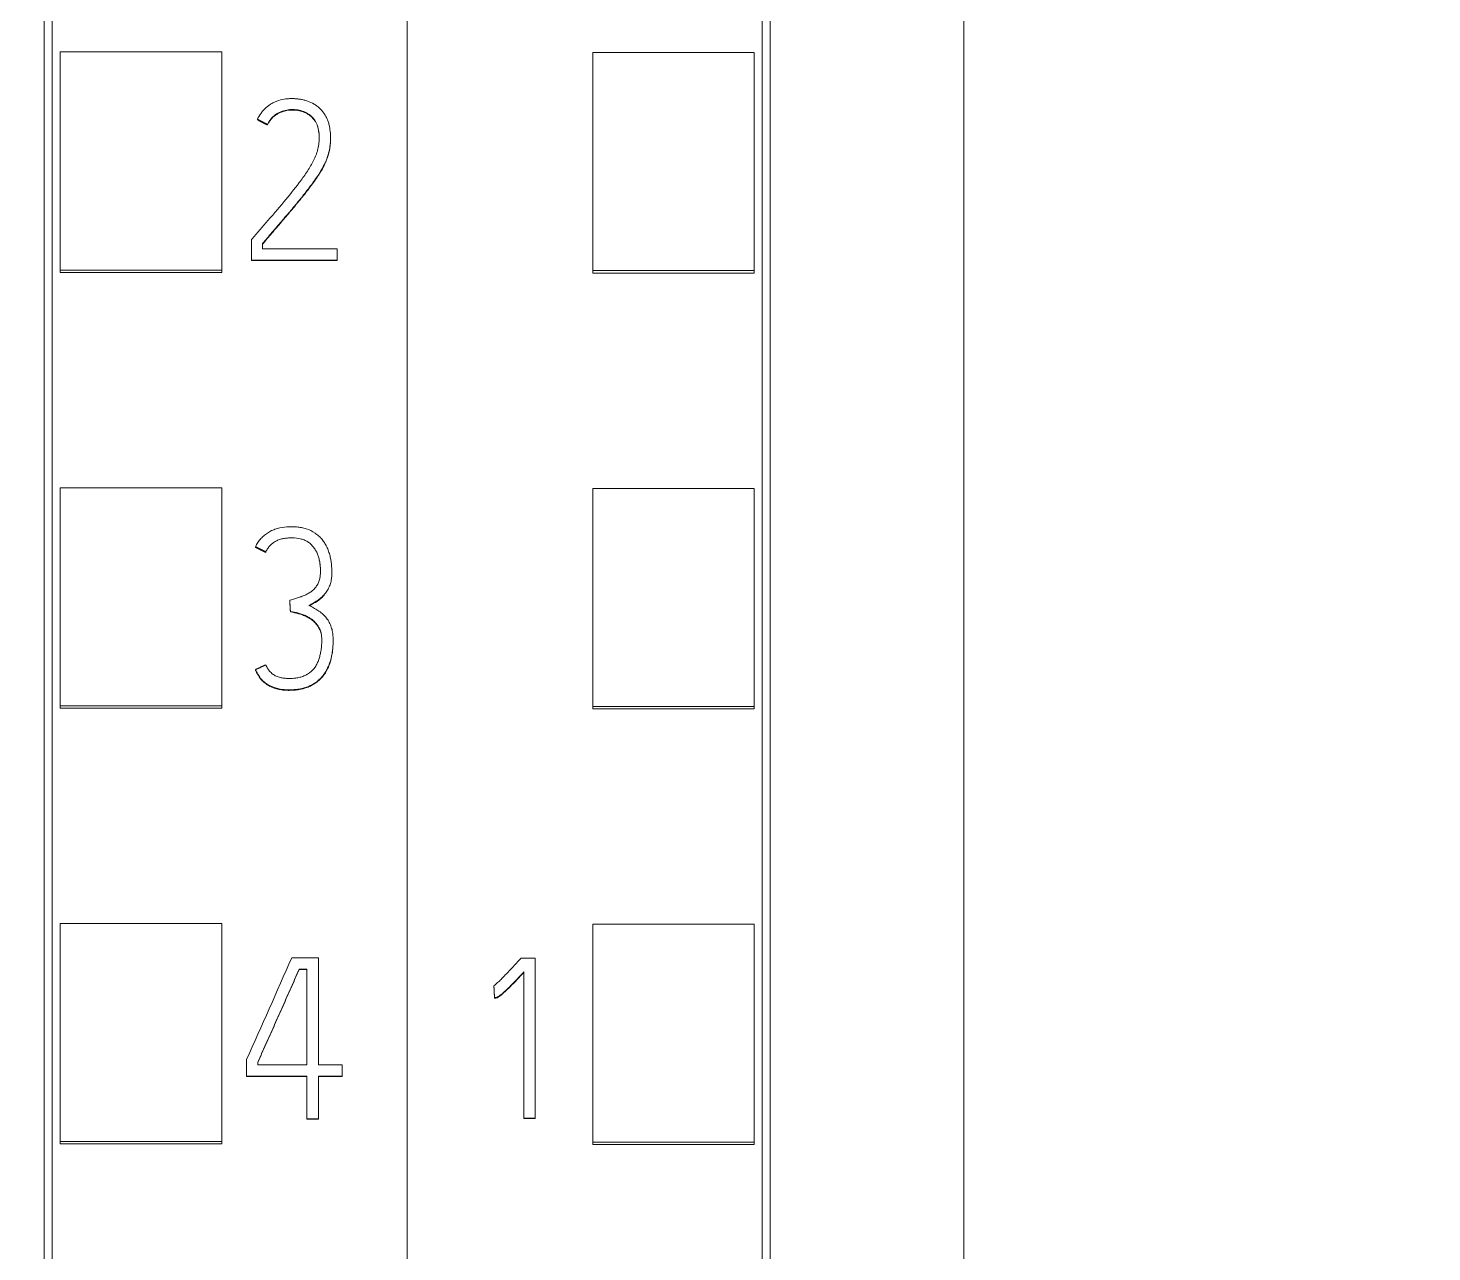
# Model space of a CAD drawing. Header units: millimetres. Extents: x 1359 to 3577, y 1336 to 3557.
# Drawn here: x 2901.07 to 2918.47, y 3288.49 to 3303.66 of the extents above; entities that cross this region are included whole.
import ezdxf

# ---------------------------------------------------------------- set-up
doc = ezdxf.new("R2010")
doc.units = ezdxf.units.MM
doc.set_wipeout_variables(frame=1)
doc.layers.add('000-PI-Oprema', color=30, linetype='Continuous', lineweight=5)

msp = doc.modelspace()

# ---------------------------------------------------------------- wipeouts: each hides what was drawn before it
msp.add_wipeout([(2905.871, 3330.076), (2940.571, 3330.076), (2940.571, 3183.076), (2905.771, 3183.088)])

# ---------------------------------------------------------------- next in the draw order: linework, layer by layer
at = {"layer": '000-PI-Oprema', "color": 0, "linetype": 'ByBlock', "lineweight": 0}
for p, q in [((2905.771, 3317.757), (2905.771, 3204.339)), ((2910.171, 3315.476), (2910.171, 3206.661)), ((2908.071, 3300.656), (2908.071, 3303.359)), ((2910.071, 3303.359), (2908.071, 3303.359)), ((2910.071, 3300.656), (2910.071, 3303.359)), ((2910.071, 3300.656), (2908.071, 3300.656)), ((2908.071, 3300.625), (2908.071, 3300.656)), ((2910.071, 3300.625), (2908.071, 3300.625)), ((2910.071, 3300.625), (2910.071, 3300.656)), ((2908.071, 3295.254), (2908.071, 3297.957)), ((2910.071, 3297.957), (2908.071, 3297.957)), ((2910.071, 3295.254), (2910.071, 3297.957)), ((2908.071, 3295.225), (2908.071, 3295.254)), ((2910.071, 3295.254), (2908.071, 3295.254)), ((2910.071, 3295.225), (2908.071, 3295.225)), ((2910.071, 3295.225), (2910.071, 3295.254)), ((2908.071, 3289.853), (2908.071, 3292.556)), ((2910.071, 3292.556), (2908.071, 3292.556)), ((2910.071, 3289.853), (2910.071, 3292.556)), ((2907.355, 3292.135), (2907.181, 3292.135)), ((2907.355, 3290.151), (2907.355, 3292.135)), ((2907.217, 3291.964), (2907.217, 3290.151)), ((2906.845, 3291.791), (2906.845, 3291.785)), ((2906.853, 3291.644), (2906.853, 3291.637)), ((2907.217, 3290.151), (2907.355, 3290.151)), ((2907.217, 3290.151), (2907.217, 3290.145)), ((2907.355, 3290.145), (2907.217, 3290.145)), ((2907.355, 3290.151), (2907.355, 3290.145)), ((2908.071, 3289.825), (2908.071, 3289.853)), ((2910.071, 3289.853), (2908.071, 3289.853)), ((2910.071, 3289.825), (2908.071, 3289.825)), ((2910.071, 3289.825), (2910.071, 3289.853))]:
    msp.add_line(p, q, dxfattribs=at)
for points, knots in [([(2910.271, 3315.662), (2910.271, 3312.618), (2910.271, 3303.048), (2910.271, 3288.878), (2910.271, 3274.312), (2910.271, 3260.102), (2910.271, 3245.808), (2910.271, 3230.321), (2910.271, 3217.682), (2910.271, 3209.717), (2910.271, 3206.376)], [0, 0, 0, 0, 0.083934, 0.263736, 0.389889, 0.484142, 0.653794, 0.78188, 0.908517, 1, 1, 1, 1]), ([(2912.671, 3312.597), (2912.671, 3310.574), (2912.671, 3302.024), (2912.671, 3288.878), (2912.671, 3274.312), (2912.671, 3260.102), (2912.671, 3245.808), (2912.671, 3230.321), (2912.671, 3217.563), (2912.671, 3208.681), (2912.671, 3204.424), (2912.671, 3203.626)], [0, 0, 0, 0, 0.055935, 0.236292, 0.362833, 0.457376, 0.627551, 0.756032, 0.883059, 0.978086, 1, 1, 1, 1]), ([(2907.181, 3292.135), (2907.154, 3292.106), (2907.127, 3292.076), (2907.073, 3292.017), (2907.045, 3291.987), (2907.004, 3291.943), (2906.99, 3291.929), (2906.962, 3291.9), (2906.948, 3291.886), (2906.92, 3291.857), (2906.905, 3291.844), (2906.875, 3291.817), (2906.86, 3291.804), (2906.845, 3291.791)], [0, 0, 0, 0, 0.25, 0.25, 0.5, 0.5, 0.625, 0.625, 0.75, 0.75, 0.875, 0.875, 1, 1, 1, 1]), ([(2906.853, 3291.644), (2906.858, 3291.644), (2906.864, 3291.645), (2906.874, 3291.647), (2906.879, 3291.648), (2906.888, 3291.651), (2906.893, 3291.654), (2906.902, 3291.659), (2906.906, 3291.662), (2906.919, 3291.67), (2906.927, 3291.677), (2906.943, 3291.689), (2906.951, 3291.696), (2906.974, 3291.716), (2906.989, 3291.73), (2907.018, 3291.758), (2907.033, 3291.773), (2907.076, 3291.816), (2907.104, 3291.845), (2907.161, 3291.905), (2907.189, 3291.934), (2907.217, 3291.964)], [0, 0, 0, 0, 0.03125, 0.03125, 0.0625, 0.0625, 0.09375, 0.09375, 0.125, 0.125, 0.1875, 0.1875, 0.25, 0.25, 0.375, 0.375, 0.5, 0.5, 0.75, 0.75, 1, 1, 1, 1]), ([(2907.217, 3291.958), (2907.189, 3291.928), (2907.161, 3291.898), (2907.104, 3291.839), (2907.076, 3291.81), (2907.033, 3291.766), (2907.018, 3291.752), (2906.988, 3291.724), (2906.973, 3291.71), (2906.95, 3291.69), (2906.943, 3291.683), (2906.927, 3291.67), (2906.919, 3291.664), (2906.906, 3291.655), (2906.902, 3291.652), (2906.893, 3291.647), (2906.888, 3291.645), (2906.879, 3291.642), (2906.874, 3291.64), (2906.864, 3291.638), (2906.858, 3291.637), (2906.853, 3291.637)], [0, 0, 0, 0, 0.25, 0.25, 0.5, 0.5, 0.625, 0.625, 0.75, 0.75, 0.8125, 0.8125, 0.875, 0.875, 0.90625, 0.90625, 0.9375, 0.9375, 0.96875, 0.96875, 1, 1, 1, 1])]:
    msp.add_open_spline(points, degree=3, knots=knots, dxfattribs=at)
for points, weights in [([(2906.845, 3291.791), (2906.849, 3291.717), (2906.853, 3291.644)], [0.499999991411, 0.500000008589, 0.499999991411]), ([(2906.853, 3291.637), (2906.849, 3291.711), (2906.845, 3291.785)], [0.500000017205, 0.499999982795, 0.500000017205])]:
    msp.add_rational_spline(points, weights, degree=2, dxfattribs=at)

# ---------------------------------------------------------------- next in the draw order: wipeouts: each hides what was drawn before it
msp.add_wipeout([(2870.971, 3330.083), (2905.771, 3330.083), (2905.771, 3183.083), (2870.971, 3183.083)])

# ---------------------------------------------------------------- next in the draw order: linework, layer by layer
for p, q in [((2905.771, 3317.763), (2905.771, 3204.345)), ((2901.371, 3206.668), (2901.371, 3315.483)), ((2901.471, 3300.663), (2901.471, 3303.366)), ((2901.471, 3303.366), (2903.471, 3303.366)), ((2903.471, 3300.663), (2903.471, 3303.366)), ((2903.914, 3302.531), (2903.914, 3302.525)), ((2904.038, 3302.468), (2904.038, 3302.461)), ((2904.821, 3302.3), (2904.821, 3302.306)), ((2903.839, 3301.04), (2903.839, 3300.786)), ((2903.977, 3300.924), (2903.977, 3300.99)), ((2903.839, 3300.786), (2903.839, 3300.78)), ((2903.839, 3300.786), (2904.904, 3300.786)), ((2904.904, 3300.924), (2903.977, 3300.924)), ((2904.904, 3300.786), (2904.904, 3300.924)), ((2904.904, 3300.786), (2904.904, 3300.78)), ((2901.471, 3300.632), (2901.471, 3300.663)), ((2901.471, 3300.663), (2903.471, 3300.663)), ((2901.471, 3300.632), (2903.471, 3300.632)), ((2903.471, 3300.632), (2903.471, 3300.663)), ((2904.904, 3300.78), (2903.839, 3300.78)), ((2901.471, 3295.261), (2901.471, 3297.964)), ((2901.471, 3297.964), (2903.471, 3297.964)), ((2903.471, 3295.261), (2903.471, 3297.964)), ((2903.89, 3297.233), (2903.89, 3297.227)), ((2904.018, 3297.17), (2904.018, 3297.163)), ((2904.836, 3296.916), (2904.836, 3296.922)), ((2904.314, 3296.57), (2904.314, 3296.564)), ((2904.323, 3296.432), (2904.323, 3296.426)), ((2904.853, 3296.065), (2904.853, 3296.072)), ((2903.89, 3295.711), (2903.89, 3295.705)), ((2901.471, 3295.232), (2901.471, 3295.261)), ((2901.471, 3295.261), (2903.471, 3295.261)), ((2901.471, 3295.232), (2903.471, 3295.232)), ((2903.471, 3295.232), (2903.471, 3295.261)), ((2901.471, 3289.86), (2901.471, 3292.562)), ((2901.471, 3292.562), (2903.471, 3292.562)), ((2903.471, 3289.86), (2903.471, 3292.562)), ((2904.339, 3292.137), (2904.67, 3292.137)), ((2904.67, 3292.137), (2904.67, 3290.81)), ((2904.528, 3291.999), (2904.431, 3291.999)), ((2904.431, 3291.999), (2904.431, 3291.992)), ((2904.431, 3291.992), (2904.528, 3291.992)), ((2904.528, 3290.81), (2904.528, 3291.999)), ((2903.779, 3290.672), (2903.779, 3290.877)), ((2903.918, 3290.846), (2903.918, 3290.81)), ((2903.918, 3290.81), (2904.528, 3290.81)), ((2904.67, 3290.81), (2904.964, 3290.81)), ((2904.964, 3290.81), (2904.964, 3290.672)), ((2903.779, 3290.672), (2903.779, 3290.666)), ((2904.528, 3290.672), (2903.779, 3290.672)), ((2903.779, 3290.666), (2904.528, 3290.666)), ((2904.528, 3290.144), (2904.528, 3290.672)), ((2904.67, 3290.672), (2904.67, 3290.144)), ((2904.964, 3290.672), (2904.67, 3290.672)), ((2904.67, 3290.666), (2904.964, 3290.666)), ((2904.964, 3290.672), (2904.964, 3290.666)), ((2904.67, 3290.144), (2904.528, 3290.144)), ((2904.528, 3290.144), (2904.528, 3290.138)), ((2904.528, 3290.138), (2904.67, 3290.138)), ((2904.67, 3290.144), (2904.67, 3290.138)), ((2901.471, 3289.86), (2903.471, 3289.86)), ((2901.471, 3289.832), (2901.471, 3289.86)), ((2901.471, 3289.832), (2903.471, 3289.832)), ((2903.471, 3289.832), (2903.471, 3289.86))]:
    msp.add_line(p, q, dxfattribs=at)
at = {"layer": '000-PI-Oprema', "color": 7, "linetype": 'Continuous', "lineweight": 13}
msp.add_ellipse((2889.269, 3192.746), major_axis=(454.864, 1028.451), ratio=0.023581, start_param=1.484438, end_param=1.485669, dxfattribs=at)
at = {"layer": '000-PI-Oprema', "color": 0, "linetype": 'ByBlock', "lineweight": 0}
for points, knots in [([(2901.271, 3206.382), (2901.271, 3209.723), (2901.271, 3217.688), (2901.271, 3230.328), (2901.271, 3245.814), (2901.271, 3260.108), (2901.271, 3274.318), (2901.271, 3288.885), (2901.271, 3303.055), (2901.271, 3312.625), (2901.271, 3315.669)], [0, 0, 0, 0, 0.091483, 0.21812, 0.346206, 0.515858, 0.610111, 0.736264, 0.916066, 1, 1, 1, 1]), ([(2903.977, 3300.99), (2904.016, 3301.036), (2904.055, 3301.082), (2904.133, 3301.174), (2904.172, 3301.219), (2904.251, 3301.311), (2904.29, 3301.356), (2904.367, 3301.448), (2904.406, 3301.495), (2904.482, 3301.588), (2904.519, 3301.635), (2904.574, 3301.707), (2904.592, 3301.731), (2904.627, 3301.78), (2904.644, 3301.804), (2904.678, 3301.854), (2904.694, 3301.88), (2904.724, 3301.932), (2904.738, 3301.958), (2904.757, 3301.999), (2904.763, 3302.013), (2904.774, 3302.041), (2904.779, 3302.055), (2904.793, 3302.098), (2904.801, 3302.127), (2904.812, 3302.186), (2904.816, 3302.216), (2904.819, 3302.26), (2904.82, 3302.275), (2904.821, 3302.306), (2904.821, 3302.321), (2904.819, 3302.366), (2904.815, 3302.396), (2904.807, 3302.44), (2904.804, 3302.455), (2904.797, 3302.484), (2904.792, 3302.499), (2904.782, 3302.527), (2904.776, 3302.541), (2904.762, 3302.568), (2904.755, 3302.581), (2904.743, 3302.6), (2904.739, 3302.606), (2904.73, 3302.618), (2904.725, 3302.624), (2904.71, 3302.642), (2904.7, 3302.653), (2904.679, 3302.674), (2904.668, 3302.684), (2904.65, 3302.698), (2904.644, 3302.702), (2904.631, 3302.711), (2904.624, 3302.715), (2904.591, 3302.734), (2904.564, 3302.746), (2904.521, 3302.761), (2904.506, 3302.766), (2904.477, 3302.774), (2904.462, 3302.777), (2904.432, 3302.782), (2904.417, 3302.784), (2904.387, 3302.787), (2904.372, 3302.787), (2904.342, 3302.788), (2904.327, 3302.788), (2904.296, 3302.787), (2904.281, 3302.786), (2904.236, 3302.78), (2904.206, 3302.774), (2904.163, 3302.761), (2904.149, 3302.755), (2904.128, 3302.746), (2904.121, 3302.743), (2904.107, 3302.736), (2904.101, 3302.732), (2904.068, 3302.714), (2904.043, 3302.696), (2904.01, 3302.666), (2903.999, 3302.655), (2903.978, 3302.633), (2903.969, 3302.621), (2903.942, 3302.585), (2903.926, 3302.559), (2903.914, 3302.531)], [0, 0, 0, 0, 0.0625, 0.0625, 0.125, 0.125, 0.1875, 0.1875, 0.25, 0.25, 0.3125, 0.3125, 0.34375, 0.34375, 0.375, 0.375, 0.40625, 0.40625, 0.4375, 0.4375, 0.453125, 0.453125, 0.46875, 0.46875, 0.5, 0.5, 0.53125, 0.53125, 0.546875, 0.546875, 0.5625, 0.5625, 0.59375, 0.59375, 0.609375, 0.609375, 0.625, 0.625, 0.640625, 0.640625, 0.65625, 0.65625, 0.664062, 0.664062, 0.671875, 0.671875, 0.6875, 0.6875, 0.703125, 0.703125, 0.710937, 0.710937, 0.71875, 0.71875, 0.75, 0.75, 0.765625, 0.765625, 0.78125, 0.78125, 0.796875, 0.796875, 0.8125, 0.8125, 0.828125, 0.828125, 0.84375, 0.84375, 0.875, 0.875, 0.890625, 0.890625, 0.898437, 0.898437, 0.90625, 0.90625, 0.9375, 0.9375, 0.953125, 0.953125, 0.96875, 0.96875, 1, 1, 1, 1]), ([(2904.038, 3302.468), (2904.05, 3302.491), (2904.063, 3302.513), (2904.087, 3302.543), (2904.096, 3302.553), (2904.115, 3302.571), (2904.125, 3302.579), (2904.156, 3302.602), (2904.179, 3302.614), (2904.227, 3302.634), (2904.252, 3302.641), (2904.29, 3302.648), (2904.303, 3302.65), (2904.329, 3302.652), (2904.342, 3302.653), (2904.381, 3302.652), (2904.407, 3302.649), (2904.445, 3302.641), (2904.457, 3302.637), (2904.482, 3302.629), (2904.494, 3302.624), (2904.529, 3302.608), (2904.551, 3302.594), (2904.582, 3302.57), (2904.591, 3302.561), (2904.609, 3302.542), (2904.617, 3302.532), (2904.628, 3302.516), (2904.632, 3302.511), (2904.638, 3302.499), (2904.647, 3302.482), (2904.655, 3302.464), (2904.663, 3302.44), (2904.666, 3302.427), (2904.671, 3302.402), (2904.674, 3302.389), (2904.677, 3302.363), (2904.678, 3302.35), (2904.679, 3302.325), (2904.679, 3302.312), (2904.679, 3302.286), (2904.679, 3302.273), (2904.677, 3302.247), (2904.676, 3302.234), (2904.671, 3302.196), (2904.666, 3302.171), (2904.656, 3302.134), (2904.652, 3302.121), (2904.644, 3302.097), (2904.639, 3302.085), (2904.625, 3302.049), (2904.614, 3302.025), (2904.59, 3301.98), (2904.577, 3301.958), (2904.55, 3301.915), (2904.537, 3301.893), (2904.494, 3301.829), (2904.464, 3301.788), (2904.371, 3301.665), (2904.306, 3301.585), (2904.207, 3301.467), (2904.174, 3301.428), (2904.107, 3301.35), (2904.074, 3301.311), (2904.007, 3301.234), (2903.973, 3301.195), (2903.906, 3301.118), (2903.872, 3301.079), (2903.839, 3301.04)], [0, 0, 0, 0, 0.03125, 0.03125, 0.046875, 0.046875, 0.0625, 0.0625, 0.09375, 0.09375, 0.125, 0.125, 0.140625, 0.140625, 0.15625, 0.15625, 0.1875, 0.1875, 0.203125, 0.203125, 0.21875, 0.21875, 0.25, 0.25, 0.265625, 0.265625, 0.28125, 0.28125, 0.289063, 0.289063, 0.296875, 0.3125, 0.3125, 0.328125, 0.328125, 0.34375, 0.34375, 0.359375, 0.359375, 0.375, 0.375, 0.390625, 0.390625, 0.40625, 0.40625, 0.4375, 0.4375, 0.453125, 0.453125, 0.46875, 0.46875, 0.5, 0.5, 0.53125, 0.53125, 0.5625, 0.5625, 0.625, 0.625, 0.75, 0.75, 0.8125, 0.8125, 0.875, 0.875, 0.9375, 0.9375, 1, 1, 1, 1]), ([(2904.679, 3302.297), (2904.679, 3302.307), (2904.679, 3302.318), (2904.678, 3302.341), (2904.677, 3302.354), (2904.674, 3302.379), (2904.672, 3302.392), (2904.667, 3302.417), (2904.664, 3302.43), (2904.656, 3302.455), (2904.651, 3302.467), (2904.643, 3302.484), (2904.64, 3302.49), (2904.634, 3302.502), (2904.63, 3302.507), (2904.612, 3302.534), (2904.594, 3302.553), (2904.569, 3302.574), (2904.564, 3302.578), (2904.553, 3302.585), (2904.537, 3302.596), (2904.508, 3302.612), (2904.484, 3302.622), (2904.46, 3302.631), (2904.447, 3302.634), (2904.409, 3302.643), (2904.383, 3302.646), (2904.331, 3302.647), (2904.305, 3302.645), (2904.267, 3302.638), (2904.254, 3302.635), (2904.229, 3302.627), (2904.216, 3302.623), (2904.192, 3302.613), (2904.181, 3302.608), (2904.158, 3302.596), (2904.147, 3302.589), (2904.115, 3302.566), (2904.096, 3302.548), (2904.072, 3302.517), (2904.064, 3302.507), (2904.051, 3302.485), (2904.044, 3302.473), (2904.038, 3302.461)], [0, 0, 0, 0, 0.034222, 0.034222, 0.076212, 0.076212, 0.118203, 0.118203, 0.160193, 0.160193, 0.202183, 0.202183, 0.223179, 0.223179, 0.244174, 0.244174, 0.328155, 0.328155, 0.34915, 0.34915, 0.370145, 0.412135, 0.454126, 0.454126, 0.496116, 0.496116, 0.580097, 0.580097, 0.664077, 0.664077, 0.706068, 0.706068, 0.748058, 0.748058, 0.790048, 0.790048, 0.832039, 0.832039, 0.916019, 0.916019, 0.95801, 0.95801, 1, 1, 1, 1]), ([(2904.821, 3302.3), (2904.821, 3302.294), (2904.821, 3302.288), (2904.82, 3302.268), (2904.819, 3302.252), (2904.816, 3302.207), (2904.812, 3302.178), (2904.8, 3302.119), (2904.793, 3302.09), (2904.779, 3302.047), (2904.773, 3302.033), (2904.762, 3302.004), (2904.756, 3301.991), (2904.737, 3301.95), (2904.723, 3301.923), (2904.693, 3301.872), (2904.677, 3301.847), (2904.643, 3301.797), (2904.626, 3301.772), (2904.591, 3301.724), (2904.573, 3301.7), (2904.519, 3301.628), (2904.481, 3301.581), (2904.405, 3301.488), (2904.367, 3301.442), (2904.289, 3301.35), (2904.25, 3301.304), (2904.172, 3301.213), (2904.133, 3301.167), (2904.055, 3301.076), (2904.016, 3301.03), (2903.977, 3300.984)], [0, 0, 0, 0, 0.010489, 0.010489, 0.038761, 0.038761, 0.095304, 0.095304, 0.151848, 0.151848, 0.180119, 0.180119, 0.208391, 0.208391, 0.264935, 0.264935, 0.321478, 0.321478, 0.378022, 0.378022, 0.434565, 0.434565, 0.547652, 0.547652, 0.660739, 0.660739, 0.773826, 0.773826, 0.886913, 0.886913, 1, 1, 1, 1]), ([(2904.553, 3296.507), (2904.571, 3296.516), (2904.589, 3296.525), (2904.623, 3296.545), (2904.64, 3296.555), (2904.665, 3296.572), (2904.673, 3296.577), (2904.689, 3296.589), (2904.697, 3296.596), (2904.712, 3296.609), (2904.719, 3296.616), (2904.734, 3296.63), (2904.74, 3296.637), (2904.76, 3296.661), (2904.772, 3296.677), (2904.787, 3296.703), (2904.792, 3296.712), (2904.801, 3296.73), (2904.805, 3296.739), (2904.816, 3296.767), (2904.822, 3296.787), (2904.83, 3296.826), (2904.833, 3296.846), (2904.836, 3296.886), (2904.836, 3296.906), (2904.836, 3296.946), (2904.835, 3296.966), (2904.831, 3297.026), (2904.826, 3297.066), (2904.813, 3297.125), (2904.807, 3297.144), (2904.795, 3297.183), (2904.781, 3297.22), (2904.762, 3297.256), (2904.741, 3297.291), (2904.729, 3297.307), (2904.704, 3297.338), (2904.683, 3297.36), (2904.66, 3297.379), (2904.644, 3297.392), (2904.636, 3297.398), (2904.594, 3297.426), (2904.557, 3297.443), (2904.509, 3297.459), (2904.499, 3297.461), (2904.479, 3297.466), (2904.45, 3297.473), (2904.4, 3297.48), (2904.36, 3297.482), (2904.319, 3297.482), (2904.299, 3297.481), (2904.239, 3297.477), (2904.199, 3297.471), (2904.151, 3297.457), (2904.141, 3297.454), (2904.122, 3297.447), (2904.113, 3297.443), (2904.085, 3297.431), (2904.049, 3297.412), (2904.016, 3297.389), (2903.992, 3297.369), (2903.985, 3297.363), (2903.97, 3297.349), (2903.963, 3297.341), (2903.943, 3297.319), (2903.93, 3297.303), (2903.914, 3297.278), (2903.908, 3297.27), (2903.899, 3297.252), (2903.894, 3297.243), (2903.89, 3297.233)], [0, 0, 0, 0, 0.03125, 0.03125, 0.0625, 0.0625, 0.078125, 0.078125, 0.09375, 0.09375, 0.109375, 0.109375, 0.125, 0.125, 0.15625, 0.15625, 0.171875, 0.171875, 0.1875, 0.1875, 0.21875, 0.21875, 0.25, 0.25, 0.28125, 0.28125, 0.3125, 0.3125, 0.375, 0.375, 0.40625, 0.40625, 0.4375, 0.46875, 0.46875, 0.5, 0.5, 0.53125, 0.546875, 0.546875, 0.5625, 0.5625, 0.625, 0.625, 0.640625, 0.640625, 0.65625, 0.6875, 0.71875, 0.71875, 0.75, 0.75, 0.8125, 0.8125, 0.828125, 0.828125, 0.84375, 0.84375, 0.875, 0.90625, 0.90625, 0.921875, 0.921875, 0.9375, 0.9375, 0.96875, 0.96875, 0.984375, 0.984375, 1, 1, 1, 1]), ([(2904.018, 3297.17), (2904.025, 3297.184), (2904.033, 3297.199), (2904.052, 3297.226), (2904.062, 3297.238), (2904.079, 3297.256), (2904.085, 3297.262), (2904.098, 3297.273), (2904.104, 3297.278), (2904.118, 3297.288), (2904.125, 3297.292), (2904.139, 3297.301), (2904.146, 3297.304), (2904.168, 3297.315), (2904.184, 3297.321), (2904.216, 3297.331), (2904.232, 3297.334), (2904.265, 3297.339), (2904.281, 3297.341), (2904.314, 3297.344), (2904.331, 3297.344), (2904.38, 3297.343), (2904.413, 3297.339), (2904.454, 3297.33), (2904.462, 3297.328), (2904.478, 3297.323), (2904.485, 3297.32), (2904.508, 3297.311), (2904.523, 3297.303), (2904.544, 3297.29), (2904.551, 3297.285), (2904.564, 3297.275), (2904.57, 3297.269), (2904.589, 3297.253), (2904.6, 3297.24), (2904.615, 3297.221), (2904.62, 3297.214), (2904.629, 3297.2), (2904.642, 3297.179), (2904.653, 3297.157), (2904.666, 3297.127), (2904.671, 3297.111), (2904.68, 3297.079), (2904.683, 3297.063), (2904.691, 3297.014), (2904.694, 3296.982), (2904.695, 3296.932), (2904.695, 3296.915), (2904.693, 3296.883), (2904.692, 3296.866), (2904.688, 3296.842), (2904.686, 3296.834), (2904.682, 3296.817), (2904.68, 3296.81), (2904.671, 3296.787), (2904.663, 3296.772), (2904.65, 3296.751), (2904.645, 3296.744), (2904.635, 3296.731), (2904.63, 3296.724), (2904.619, 3296.712), (2904.613, 3296.706), (2904.601, 3296.695), (2904.595, 3296.689), (2904.575, 3296.674), (2904.562, 3296.664), (2904.533, 3296.648), (2904.519, 3296.64), (2904.489, 3296.626), (2904.473, 3296.62), (2904.442, 3296.609), (2904.426, 3296.604), (2904.378, 3296.589), (2904.346, 3296.579), (2904.314, 3296.57)], [0, 0, 0, 0, 0.03125, 0.03125, 0.0625, 0.0625, 0.078125, 0.078125, 0.09375, 0.09375, 0.109375, 0.109375, 0.125, 0.125, 0.15625, 0.15625, 0.1875, 0.1875, 0.21875, 0.21875, 0.25, 0.25, 0.3125, 0.3125, 0.328125, 0.328125, 0.34375, 0.34375, 0.375, 0.375, 0.390625, 0.390625, 0.40625, 0.40625, 0.4375, 0.4375, 0.453125, 0.453125, 0.46875, 0.5, 0.5, 0.53125, 0.53125, 0.5625, 0.5625, 0.625, 0.625, 0.65625, 0.65625, 0.6875, 0.6875, 0.703125, 0.703125, 0.71875, 0.71875, 0.75, 0.75, 0.765625, 0.765625, 0.78125, 0.78125, 0.796875, 0.796875, 0.8125, 0.8125, 0.84375, 0.84375, 0.875, 0.875, 0.90625, 0.90625, 0.9375, 0.9375, 1, 1, 1, 1]), ([(2904.695, 3296.927), (2904.695, 3296.931), (2904.695, 3296.935), (2904.694, 3296.972), (2904.692, 3297.005), (2904.685, 3297.048), (2904.683, 3297.059), (2904.68, 3297.069)], [0, 0, 0, 0, 0.087818, 0.087818, 0.771228, 0.771228, 1, 1, 1, 1]), ([(2904.742, 3296.633), (2904.731, 3296.62), (2904.719, 3296.609), (2904.698, 3296.591), (2904.69, 3296.584), (2904.674, 3296.572), (2904.666, 3296.566), (2904.641, 3296.549), (2904.624, 3296.539), (2904.589, 3296.519), (2904.571, 3296.51), (2904.553, 3296.501)], [0, 0, 0, 0, 0.218648, 0.218648, 0.348874, 0.348874, 0.479099, 0.479099, 0.739549, 0.739549, 1, 1, 1, 1]), ([(2903.89, 3295.711), (2903.898, 3295.692), (2903.908, 3295.673), (2903.929, 3295.637), (2903.941, 3295.619), (2903.96, 3295.594), (2903.967, 3295.586), (2903.982, 3295.571), (2903.99, 3295.564), (2904.014, 3295.544), (2904.031, 3295.532), (2904.058, 3295.516), (2904.068, 3295.511), (2904.087, 3295.502), (2904.096, 3295.498), (2904.126, 3295.486), (2904.146, 3295.48), (2904.186, 3295.47), (2904.208, 3295.466), (2904.249, 3295.462), (2904.27, 3295.46), (2904.312, 3295.46), (2904.333, 3295.46), (2904.375, 3295.462), (2904.396, 3295.464), (2904.427, 3295.469), (2904.438, 3295.471), (2904.458, 3295.475), (2904.469, 3295.477), (2904.499, 3295.485), (2904.519, 3295.491), (2904.549, 3295.503), (2904.558, 3295.507), (2904.577, 3295.516), (2904.587, 3295.521), (2904.615, 3295.536), (2904.632, 3295.547), (2904.665, 3295.573), (2904.681, 3295.587), (2904.71, 3295.617), (2904.724, 3295.633), (2904.749, 3295.667), (2904.76, 3295.684), (2904.775, 3295.712), (2904.78, 3295.721), (2904.789, 3295.74), (2904.794, 3295.75), (2904.814, 3295.798), (2904.825, 3295.839), (2904.838, 3295.9), (2904.841, 3295.92), (2904.847, 3295.962), (2904.849, 3295.983), (2904.852, 3296.025), (2904.853, 3296.045), (2904.853, 3296.087), (2904.852, 3296.108), (2904.849, 3296.149), (2904.846, 3296.17), (2904.84, 3296.201), (2904.837, 3296.211), (2904.831, 3296.231), (2904.828, 3296.242), (2904.816, 3296.271), (2904.808, 3296.29), (2904.792, 3296.318), (2904.786, 3296.327), (2904.774, 3296.344), (2904.767, 3296.352), (2904.746, 3296.377), (2904.731, 3296.391), (2904.699, 3296.419), (2904.681, 3296.431), (2904.646, 3296.454), (2904.628, 3296.465), (2904.591, 3296.487), (2904.572, 3296.497), (2904.553, 3296.507)], [0, 0, 0, 0, 0.03125, 0.03125, 0.0625, 0.0625, 0.078125, 0.078125, 0.09375, 0.09375, 0.125, 0.125, 0.140625, 0.140625, 0.15625, 0.15625, 0.1875, 0.1875, 0.21875, 0.21875, 0.25, 0.25, 0.28125, 0.28125, 0.3125, 0.3125, 0.328125, 0.328125, 0.34375, 0.34375, 0.375, 0.375, 0.390625, 0.390625, 0.40625, 0.40625, 0.4375, 0.4375, 0.46875, 0.46875, 0.5, 0.5, 0.53125, 0.53125, 0.546875, 0.546875, 0.5625, 0.5625, 0.625, 0.625, 0.65625, 0.65625, 0.6875, 0.6875, 0.71875, 0.71875, 0.75, 0.75, 0.78125, 0.78125, 0.796875, 0.796875, 0.8125, 0.8125, 0.84375, 0.84375, 0.859375, 0.859375, 0.875, 0.875, 0.90625, 0.90625, 0.9375, 0.9375, 0.96875, 0.96875, 1, 1, 1, 1]), ([(2904.323, 3296.432), (2904.357, 3296.427), (2904.39, 3296.419), (2904.44, 3296.405), (2904.456, 3296.4), (2904.488, 3296.388), (2904.504, 3296.381), (2904.528, 3296.37), (2904.535, 3296.366), (2904.55, 3296.357), (2904.558, 3296.353), (2904.58, 3296.339), (2904.594, 3296.329), (2904.613, 3296.312), (2904.62, 3296.306), (2904.632, 3296.294), (2904.638, 3296.287), (2904.654, 3296.267), (2904.664, 3296.253), (2904.677, 3296.231), (2904.681, 3296.223), (2904.689, 3296.208), (2904.692, 3296.2), (2904.7, 3296.175), (2904.705, 3296.159), (2904.71, 3296.125), (2904.711, 3296.107), (2904.711, 3296.073), (2904.711, 3296.056), (2904.709, 3296.004), (2904.705, 3295.97), (2904.696, 3295.92), (2904.693, 3295.903), (2904.685, 3295.869), (2904.68, 3295.852), (2904.668, 3295.82), (2904.662, 3295.804), (2904.651, 3295.781), (2904.647, 3295.773), (2904.638, 3295.758), (2904.634, 3295.75), (2904.61, 3295.714), (2904.586, 3295.69), (2904.551, 3295.664), (2904.544, 3295.659), (2904.529, 3295.65), (2904.521, 3295.646), (2904.498, 3295.634), (2904.482, 3295.628), (2904.449, 3295.617), (2904.432, 3295.613), (2904.398, 3295.607), (2904.364, 3295.602), (2904.329, 3295.601), (2904.295, 3295.601), (2904.277, 3295.601), (2904.243, 3295.604), (2904.226, 3295.606), (2904.192, 3295.613), (2904.175, 3295.618), (2904.143, 3295.631), (2904.127, 3295.638), (2904.106, 3295.653), (2904.099, 3295.658), (2904.086, 3295.67), (2904.079, 3295.676), (2904.068, 3295.688), (2904.062, 3295.695), (2904.051, 3295.709), (2904.046, 3295.716), (2904.033, 3295.738), (2904.025, 3295.753), (2904.018, 3295.769)], [0, 0, 0, 0, 0.0625, 0.0625, 0.09375, 0.09375, 0.125, 0.125, 0.140625, 0.140625, 0.15625, 0.15625, 0.1875, 0.1875, 0.203125, 0.203125, 0.21875, 0.21875, 0.25, 0.25, 0.265625, 0.265625, 0.28125, 0.28125, 0.3125, 0.3125, 0.34375, 0.34375, 0.375, 0.375, 0.4375, 0.4375, 0.46875, 0.46875, 0.5, 0.5, 0.53125, 0.53125, 0.546875, 0.546875, 0.5625, 0.5625, 0.625, 0.625, 0.640625, 0.640625, 0.65625, 0.65625, 0.6875, 0.6875, 0.71875, 0.71875, 0.75, 0.78125, 0.78125, 0.8125, 0.8125, 0.84375, 0.84375, 0.875, 0.875, 0.90625, 0.90625, 0.921875, 0.921875, 0.9375, 0.9375, 0.953125, 0.953125, 0.96875, 0.96875, 1, 1, 1, 1]), ([(2904.703, 3296.155), (2904.701, 3296.166), (2904.698, 3296.176), (2904.692, 3296.194), (2904.689, 3296.202), (2904.681, 3296.217), (2904.677, 3296.225), (2904.664, 3296.247), (2904.654, 3296.261), (2904.632, 3296.288), (2904.62, 3296.3), (2904.594, 3296.323), (2904.58, 3296.333), (2904.551, 3296.351), (2904.535, 3296.36), (2904.504, 3296.375), (2904.489, 3296.382), (2904.456, 3296.393), (2904.44, 3296.399), (2904.39, 3296.413), (2904.357, 3296.42), (2904.323, 3296.426)], [0, 0, 0, 0, 0.063427, 0.063427, 0.115459, 0.115459, 0.167491, 0.167491, 0.271554, 0.271554, 0.375618, 0.375618, 0.479682, 0.479682, 0.583745, 0.583745, 0.687809, 0.687809, 0.791873, 0.791873, 1, 1, 1, 1]), ([(2904.848, 3295.963), (2904.847, 3295.955), (2904.846, 3295.947), (2904.842, 3295.917), (2904.838, 3295.897), (2904.826, 3295.835), (2904.815, 3295.795), (2904.795, 3295.747), (2904.791, 3295.738), (2904.782, 3295.719), (2904.777, 3295.709), (2904.762, 3295.681), (2904.751, 3295.663), (2904.726, 3295.629), (2904.713, 3295.613), (2904.691, 3295.591), (2904.683, 3295.583), (2904.667, 3295.569), (2904.659, 3295.562), (2904.634, 3295.543), (2904.617, 3295.531), (2904.589, 3295.516), (2904.58, 3295.511), (2904.561, 3295.502), (2904.551, 3295.498), (2904.502, 3295.478), (2904.461, 3295.468), (2904.399, 3295.458), (2904.377, 3295.456), (2904.335, 3295.454), (2904.314, 3295.453), (2904.272, 3295.454), (2904.251, 3295.455), (2904.219, 3295.459), (2904.209, 3295.46), (2904.188, 3295.464), (2904.178, 3295.466), (2904.147, 3295.473), (2904.126, 3295.48), (2904.097, 3295.491), (2904.087, 3295.495), (2904.068, 3295.505), (2904.059, 3295.509), (2904.031, 3295.526), (2904.014, 3295.538), (2903.99, 3295.558), (2903.982, 3295.565), (2903.967, 3295.58), (2903.96, 3295.588), (2903.941, 3295.613), (2903.929, 3295.631), (2903.908, 3295.667), (2903.898, 3295.686), (2903.89, 3295.705)], [0, 0, 0, 0, 0.018898, 0.018898, 0.065617, 0.065617, 0.159055, 0.159055, 0.182415, 0.182415, 0.205774, 0.205774, 0.252494, 0.252494, 0.299213, 0.299213, 0.322572, 0.322572, 0.345932, 0.345932, 0.392651, 0.392651, 0.416011, 0.416011, 0.43937, 0.43937, 0.532809, 0.532809, 0.579528, 0.579528, 0.626247, 0.626247, 0.672966, 0.672966, 0.696326, 0.696326, 0.719685, 0.719685, 0.766404, 0.766404, 0.789764, 0.789764, 0.813123, 0.813123, 0.859843, 0.859843, 0.883202, 0.883202, 0.906562, 0.906562, 0.953281, 0.953281, 1, 1, 1, 1]), ([(2904.431, 3291.999), (2904.42, 3291.975), (2904.41, 3291.95), (2904.389, 3291.902), (2904.378, 3291.878), (2904.346, 3291.806), (2904.325, 3291.758), (2904.283, 3291.662), (2904.261, 3291.614), (2904.219, 3291.518), (2904.197, 3291.47), (2904.154, 3291.374), (2904.133, 3291.326), (2904.09, 3291.23), (2904.069, 3291.182), (2904.026, 3291.086), (2904.004, 3291.038), (2903.972, 3290.966), (2903.961, 3290.942), (2903.945, 3290.906), (2903.94, 3290.894), (2903.929, 3290.87), (2903.923, 3290.858), (2903.918, 3290.846)], [0, 0, 0, 0, 0.0625, 0.0625, 0.125, 0.125, 0.25, 0.25, 0.375, 0.375, 0.5, 0.5, 0.625, 0.625, 0.75, 0.75, 0.875, 0.875, 0.9375, 0.9375, 0.96875, 0.96875, 1, 1, 1, 1]), ([(2903.918, 3290.84), (2903.923, 3290.852), (2903.929, 3290.864), (2903.94, 3290.888), (2903.945, 3290.9), (2903.961, 3290.936), (2903.972, 3290.96), (2904.004, 3291.032), (2904.026, 3291.08), (2904.069, 3291.176), (2904.09, 3291.224), (2904.133, 3291.32), (2904.154, 3291.368), (2904.197, 3291.464), (2904.219, 3291.512), (2904.261, 3291.608), (2904.283, 3291.656), (2904.325, 3291.752), (2904.346, 3291.8), (2904.378, 3291.872), (2904.389, 3291.896), (2904.41, 3291.944), (2904.42, 3291.968), (2904.431, 3291.992)], [0, 0, 0, 0, 0.03125, 0.03125, 0.0625, 0.0625, 0.125, 0.125, 0.25, 0.25, 0.375, 0.375, 0.5, 0.5, 0.625, 0.625, 0.75, 0.75, 0.875, 0.875, 0.9375, 0.9375, 1, 1, 1, 1])]:
    msp.add_open_spline(points, degree=3, knots=knots, dxfattribs=at)
for points, weights in [([(2903.914, 3302.531), (2903.976, 3302.499), (2904.038, 3302.468)], [0.500000015224, 0.499999984776, 0.500000015224]), ([(2904.038, 3302.461), (2903.976, 3302.493), (2903.914, 3302.525)], [0.500000222267, 0.499999777733, 0.500000222267]), ([(2903.89, 3297.233), (2903.954, 3297.201), (2904.018, 3297.17)], [0.500000020044, 0.499999979956, 0.500000020044]), ([(2904.018, 3297.163), (2903.954, 3297.195), (2903.89, 3297.227)], [0.499999942619, 0.500000057381, 0.499999942619]), ([(2904.314, 3296.57), (2904.319, 3296.501), (2904.323, 3296.432)], [0.499999997994, 0.500000002006, 0.499999997994]), ([(2904.323, 3296.426), (2904.319, 3296.495), (2904.314, 3296.564)], [0.500000006232, 0.499999993768, 0.500000006232]), ([(2904.018, 3295.769), (2903.954, 3295.74), (2903.89, 3295.711)], [0.499999993528, 0.500000006472, 0.499999993528])]:
    msp.add_rational_spline(points, weights, degree=2, dxfattribs=at)

doc.saveas('drawing.dxf')
